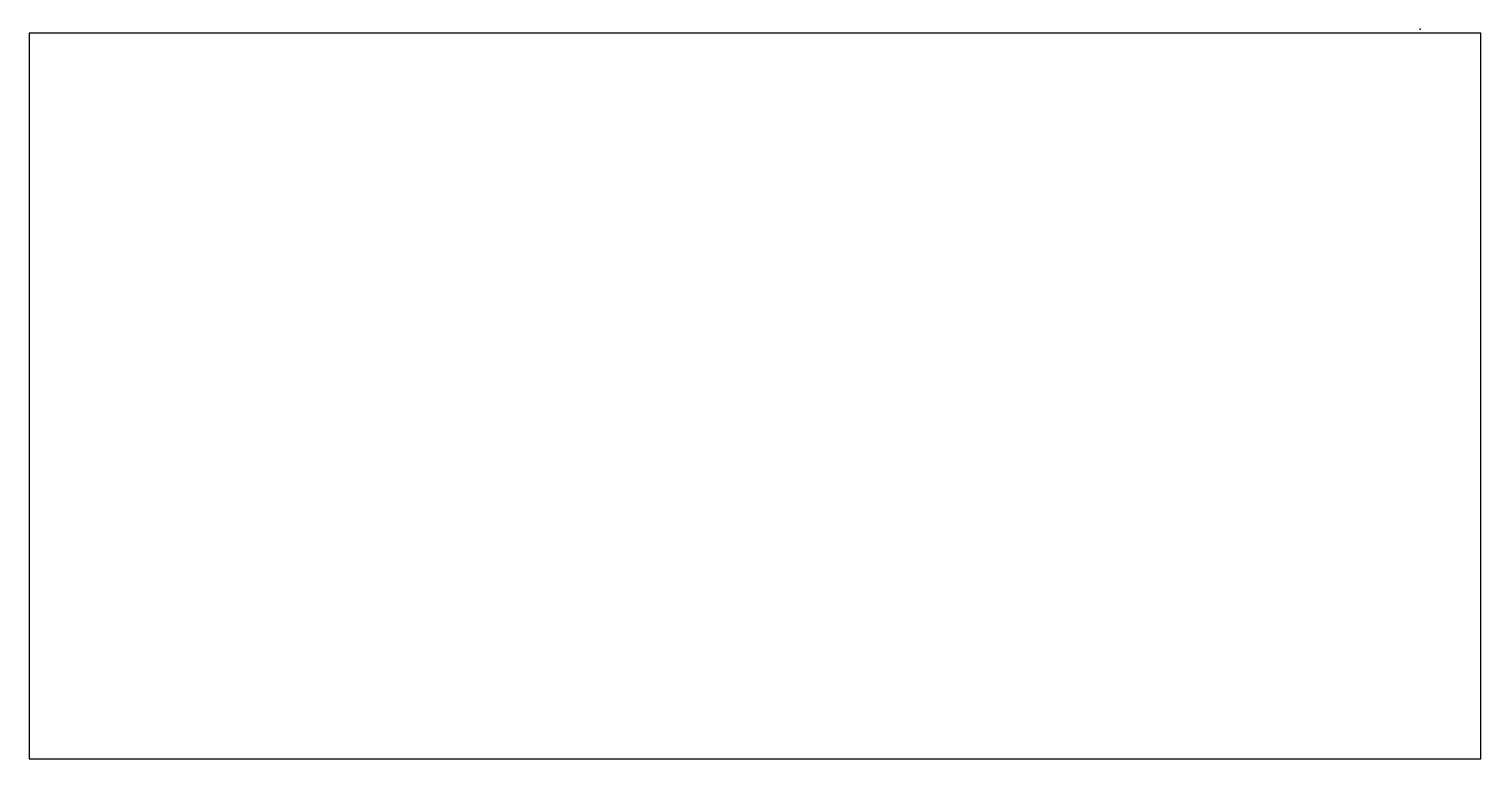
# Model space of a CAD drawing. Header units: millimetres. Extents: x 0 to 100, y 0 to 50.
import ezdxf

# ---------------------------------------------------------------- set-up
doc = ezdxf.new("R2010")
doc.units = ezdxf.units.MM
doc.layers.get('0').update_dxf_attribs({"color": 250, "linetype": 'CONTINUOUS'})

msp = doc.modelspace()

# ---------------------------------------------------------------- linework, layer by layer
msp.add_lwpolyline([(0, 0), (100, 0), (100, 50), (0, 50)], close=True)
msp.add_point((95.81, 50.28))

doc.saveas('drawing.dxf')
